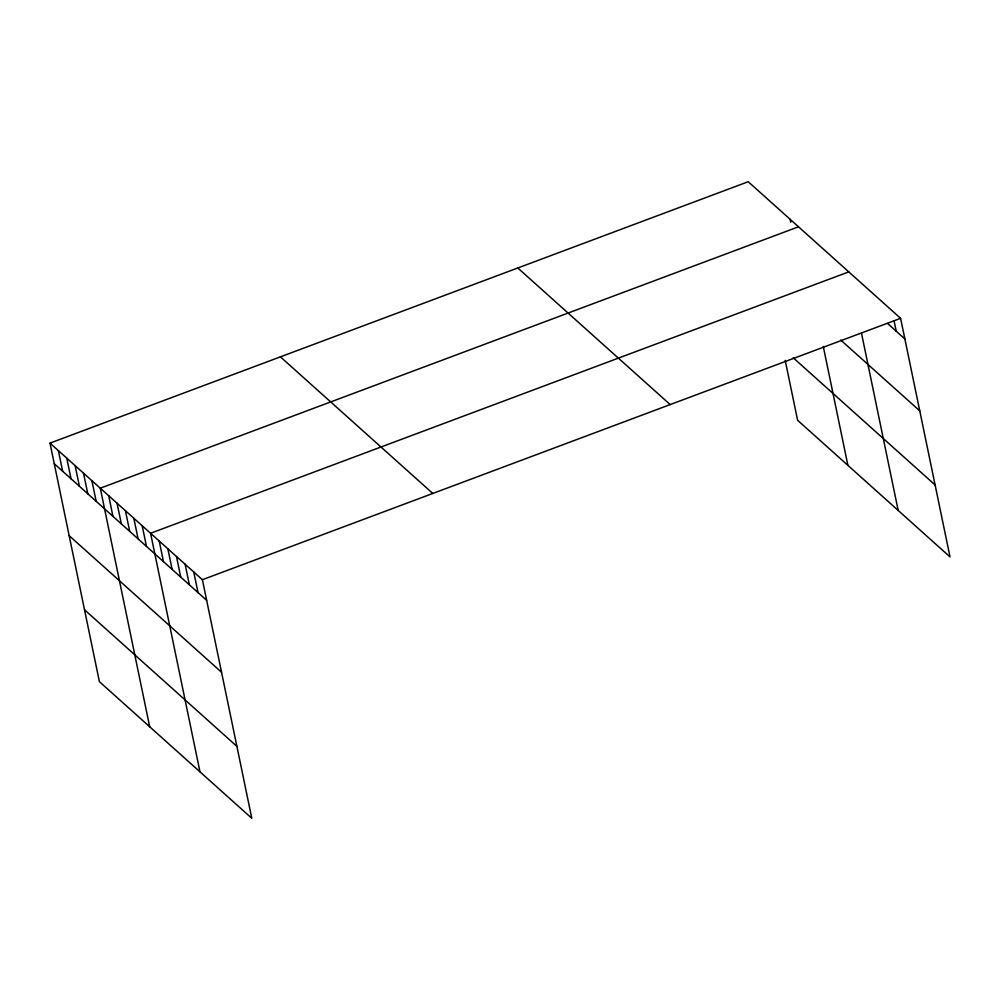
<?xml version="1.0" encoding="UTF-8"?>
<svg xmlns="http://www.w3.org/2000/svg" width="1000" height="1000" viewBox="0 0 1000 1000"><rect width="100%" height="100%" fill="white"/><g stroke="black" fill="none" stroke-linecap="round" stroke-linejoin="round"><path stroke-width="1.5" d="M50 443.113L202.387 579.712L251.788 818.275L99.4 681.675L50 443.113L748.213 181.725L900.6 318.325L950 556.888L797.613 420.288L785.2 360.363M798.5 226.8L100.288 488.188L149.688 726.762M848.787 271.875L150.575 533.263L199.975 771.838M202.387 579.712L900.6 318.325M887.6 323.475L904.862 338.95M840.713 340.012L919.762 410.875M793.2 357.762L935.113 484.975M517.8 267.975L670.188 404.575M280.413 356.85L432.8 493.45M54.275 463.75L206.663 600.35M69.162 535.662L221.55 672.262M84.513 609.763L236.9 746.363M894.1 320.9L896.237 331.213M861.438 332.962L898.188 510.45M823.275 346.425L847.9 465.375M790.113 219.288L790.725 222.237M193.75 571.962L198.025 592.6M185.113 564.225L189.387 584.862M176.475 556.487L180.75 577.125M167.85 548.75L172.125 569.388M159.213 541L163.487 561.638M142.188 525.75L146.463 546.388M133.812 518.237L138.088 538.875M125.425 510.725L129.7 531.362M117.05 503.212L121.325 523.85M108.663 495.7L112.938 516.337M91.9 480.675L96.175 501.312M83.525 473.162L87.8 493.8M75.138 465.65L79.412 486.287M66.762 458.137L71.037 478.775M58.375 450.625L62.65 471.262"/></g></svg>
